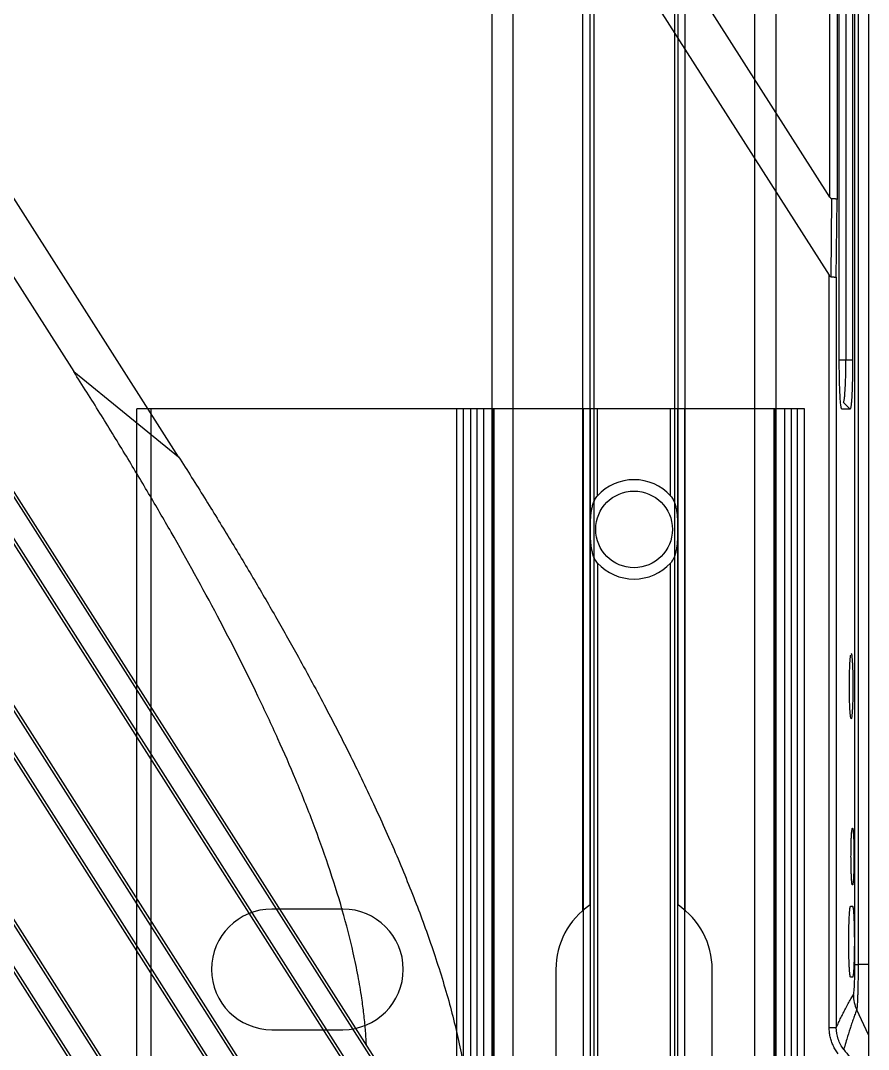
# Model space of a CAD drawing. Header units: millimetres. Extents: x 620 to 19791, y 2539 to 6969.
# Drawn here: x 17717.3 to 17777, y 3842.2 to 3914.7 of the extents above; entities that cross this region are included whole.
import ezdxf

# ---------------------------------------------------------------- set-up
doc = ezdxf.new("R2010")
doc.units = ezdxf.units.MM
doc.layers.add('02___PRT_ALL_AXES', color=7, linetype='Continuous')

# ---------------------------------------------------------------- blocks, each defined once
blk = doc.blocks.new('ryfhgjmb')
at = {"color": 30, "linetype": 'Continuous', "true_color": 0xf26722}
for p, q in [((6005.128, 3342.431), (7001.628, 3342.431)), ((6005.128, 3340.931), (7001.628, 3340.931)), ((6053.928, 3337.931), (6043.928, 3337.931)), ((6058.086, 3336.031), (6969.27, 3336.031)), ((6058.471, 3335.531), (6968.885, 3335.531)), ((6058.471, 3329.331), (6968.885, 3329.331)), ((6058.086, 3328.831), (6969.27, 3328.831)), ((6043.928, 3326.931), (6053.928, 3326.931)), ((6005.128, 3323.931), (7001.628, 3323.931)), ((6005.128, 3322.431), (7001.628, 3322.431))]:
    blk.add_line(p, q, dxfattribs=at)
for start, end in [(34.30765, 90), (270, 325.69235)]:
    blk.add_arc((6053.928, 3332.431), 5.5, start, end, dxfattribs=at)
at = {"layer": '02___PRT_ALL_AXES', "color": 30, "linetype": 'Continuous', "true_color": 0xf26722}
for p, q in [((6968.718, 3335.271), (6027.638, 3335.271)), ((6968.718, 3329.592), (6027.638, 3329.592))]:
    blk.add_line(p, q, dxfattribs=at)
blk = doc.blocks.new('ERTFHGJ')
at = {"color": 40, "linetype": 'Continuous', "true_color": 0xf8d731}
for p, q in [((8878.457, 3617.77), (8878.457, 3696.77)), ((8925.457, 3696.77), (8878.457, 3696.77)), ((8879.457, 3617.77), (8879.457, 3696.77)), ((8900.957, 3696.77), (8900.957, 3617.77)), ((8901.457, 3617.77), (8901.457, 3696.77)), ((8901.957, 3617.77), (8901.957, 3696.77)), ((8902.402, 3617.77), (8902.402, 3696.77)), ((8902.874, 3617.77), (8902.874, 3696.77)), ((8903.457, 3617.77), (8903.457, 3696.77)), ((8903.537, 3696.77), (8903.537, 3617.77)), ((8903.598, 3617.77), (8903.598, 3696.77)), ((8909.882, 3696.77), (8909.882, 3617.77)), ((8910.382, 3617.77), (8910.382, 3696.77)), ((8910.882, 3690.641), (8910.882, 3696.77)), ((8916.032, 3690.641), (8916.032, 3696.77)), ((8916.532, 3617.77), (8916.532, 3696.77)), ((8917.032, 3617.77), (8917.032, 3696.77)), ((8923.315, 3617.77), (8923.315, 3696.77)), ((8923.377, 3696.77), (8923.377, 3617.77)), ((8923.457, 3617.77), (8923.457, 3696.77)), ((8924.039, 3696.77), (8924.039, 3617.77)), ((8924.511, 3696.77), (8924.511, 3617.77)), ((8924.957, 3617.77), (8924.957, 3696.77)), ((8925.457, 3617.77), (8925.457, 3696.77)), ((8910.882, 3685.9), (8910.882, 3628.641)), ((8916.032, 3628.641), (8916.032, 3685.9)), ((8892.957, 3661.52), (8887.957, 3661.52)), ((8887.957, 3653.02), (8892.957, 3653.02)), ((8910.882, 3617.77), (8910.882, 3623.9)), ((8916.032, 3617.77), (8916.032, 3623.9)), ((8925.457, 3617.77), (8878.457, 3617.77))]:
    blk.add_line(p, q, dxfattribs=at)
for centre in [(8913.457, 3688.27), (8913.457, 3626.27)]:
    blk.add_circle(centre, 2.7, dxfattribs=at)
for centre, radius, start, end in [((8913.457, 3688.27), 3.5, 42.63239, 137.36761), ((8913.457, 3688.27), 3.5, 222.63239, 317.36761), ((8887.957, 3657.27), 4.25, 90, 270), ((8892.957, 3657.27), 4.25, 270, 90), ((8913.457, 3626.27), 3.5, 42.63239, 137.36761), ((8913.457, 3626.27), 3.5, 222.63239, 317.36761)]:
    blk.add_arc(centre, radius, start, end, dxfattribs=at)
for points, knots in [([(8910.387, 3688.27), (8910.387, 3688.375), (8910.388, 3688.583), (8910.395, 3688.895), (8910.413, 3689.203), (8910.446, 3689.508), (8910.5, 3689.808), (8910.568, 3690.054), (8910.639, 3690.245), (8910.704, 3690.385), (8910.783, 3690.519), (8910.846, 3690.602), (8910.882, 3690.641)], [0, 0, 0, 0, 0.127092, 0.253318, 0.378322, 0.502266, 0.625619, 0.749056, 0.811111, 0.873552, 0.936512, 1, 1, 1, 1]), ([(8916.032, 3690.641), (8916.067, 3690.602), (8916.131, 3690.519), (8916.209, 3690.385), (8916.274, 3690.245), (8916.346, 3690.054), (8916.413, 3689.808), (8916.467, 3689.508), (8916.5, 3689.203), (8916.518, 3688.895), (8916.526, 3688.583), (8916.527, 3688.375), (8916.527, 3688.27)], [0, 0, 0, 0, 0.063487, 0.126447, 0.188887, 0.250942, 0.37438, 0.497732, 0.621676, 0.746681, 0.872907, 1, 1, 1, 1]), ([(8910.882, 3685.9), (8910.846, 3685.938), (8910.783, 3686.021), (8910.704, 3686.156), (8910.639, 3686.296), (8910.567, 3686.487), (8910.5, 3686.733), (8910.446, 3687.033), (8910.413, 3687.338), (8910.395, 3687.646), (8910.388, 3687.957), (8910.387, 3688.166), (8910.387, 3688.27)], [0, 0, 0, 0, 0.063495, 0.126469, 0.188905, 0.250963, 0.374396, 0.497744, 0.621683, 0.746682, 0.87291, 1, 1, 1, 1]), ([(8916.527, 3688.27), (8916.527, 3688.166), (8916.526, 3687.957), (8916.518, 3687.646), (8916.5, 3687.338), (8916.467, 3687.033), (8916.413, 3686.733), (8916.346, 3686.487), (8916.274, 3686.296), (8916.209, 3686.156), (8916.131, 3686.021), (8916.067, 3685.938), (8916.032, 3685.9)], [0, 0, 0, 0, 0.127092, 0.253319, 0.378323, 0.502267, 0.62562, 0.749057, 0.811112, 0.873553, 0.936512, 1, 1, 1, 1]), ([(8910.387, 3626.27), (8910.387, 3626.375), (8910.388, 3626.583), (8910.395, 3626.895), (8910.413, 3627.203), (8910.446, 3627.508), (8910.5, 3627.808), (8910.568, 3628.054), (8910.639, 3628.245), (8910.704, 3628.385), (8910.783, 3628.519), (8910.846, 3628.602), (8910.882, 3628.641)], [0, 0, 0, 0, 0.127092, 0.253318, 0.378322, 0.502266, 0.625619, 0.749056, 0.811111, 0.873552, 0.936512, 1, 1, 1, 1]), ([(8916.032, 3628.641), (8916.067, 3628.602), (8916.131, 3628.519), (8916.209, 3628.385), (8916.274, 3628.245), (8916.346, 3628.054), (8916.413, 3627.808), (8916.467, 3627.508), (8916.5, 3627.203), (8916.518, 3626.895), (8916.526, 3626.583), (8916.527, 3626.375), (8916.527, 3626.27)], [0, 0, 0, 0, 0.063487, 0.126447, 0.188887, 0.250942, 0.37438, 0.497732, 0.621676, 0.746681, 0.872907, 1, 1, 1, 1]), ([(8910.882, 3623.9), (8910.846, 3623.938), (8910.783, 3624.021), (8910.704, 3624.156), (8910.639, 3624.296), (8910.567, 3624.487), (8910.5, 3624.733), (8910.446, 3625.033), (8910.413, 3625.338), (8910.395, 3625.646), (8910.388, 3625.957), (8910.387, 3626.166), (8910.387, 3626.27)], [0, 0, 0, 0, 0.063495, 0.126469, 0.188905, 0.250963, 0.374396, 0.497744, 0.621683, 0.746682, 0.87291, 1, 1, 1, 1]), ([(8916.527, 3626.27), (8916.527, 3626.166), (8916.526, 3625.957), (8916.518, 3625.646), (8916.5, 3625.338), (8916.467, 3625.033), (8916.413, 3624.733), (8916.346, 3624.487), (8916.274, 3624.296), (8916.209, 3624.156), (8916.131, 3624.021), (8916.067, 3623.938), (8916.032, 3623.9)], [0, 0, 0, 0, 0.127092, 0.253319, 0.378323, 0.502267, 0.62562, 0.749057, 0.811112, 0.873553, 0.936512, 1, 1, 1, 1])]:
    blk.add_open_spline(points, degree=3, knots=knots, dxfattribs=at)
blk = doc.blocks.new('rsfv')
at = {"rotation": 90}
blk.add_blockref('ryfhgjmb', (14583.058, -2205.714), dxfattribs=at)
blk.add_blockref('ERTFHGJ', (2337.17, 190.944))
blk = doc.blocks.new('tgd')
at = {"color": 7, "linetype": 'Continuous', "lineweight": 25}
for p, q in [((18441.528, 4763.247), (18441.528, 5002.465)), ((18441.753, 5002.465), (18441.753, 4763.247)), ((18442.478, 5002.465), (18442.478, 4763.246)), ((18439.769, 4817.306), (18348.427, 4960.685)), ((18295.187, 4948.405), (18386.529, 4805.026)), ((18410.785, 4751.505), (18295.687, 4932.172)), ((18409.374, 4754.091), (18295.856, 4932.279)), ((18295.519, 4929.087), (18409.075, 4750.839)), ((18295.687, 4929.194), (18410.44, 4749.068)), ((18406.852, 4742.603), (18295.687, 4917.096)), ((18406.071, 4744.202), (18295.856, 4917.204)), ((18295.519, 4914.011), (18404.61, 4742.772)), ((18295.687, 4914.119), (18405.245, 4742.147)), ((18399.852, 4738.515), (18295.687, 4902.021)), ((18399.178, 4739.946), (18295.856, 4902.129)), ((18295.519, 4898.936), (18397.141, 4739.421)), ((18295.687, 4899.043), (18398.196, 4738.136)), ((18393.909, 4799.026), (18349.423, 4868.856)), ((18403.371, 4868.856), (18439.717, 4811.805)), ((18440.427, 4805.856), (18440.427, 4839.887)), ((18440.894, 4839.856), (18440.894, 4805.856)), ((18441.368, 4839.886), (18441.368, 4805.856)), ((18439.769, 4817.306), (18439.769, 4832.391)), ((18440.268, 4832.284), (18440.268, 4817.148)), ((18439.85, 4811.697), (18439.902, 4817.198)), ((18440.216, 4811.654), (18440.268, 4817.148)), ((18439.717, 4758.807), (18439.717, 4811.805)), ((18440.216, 4811.654), (18440.216, 4758.807)), ((18440.894, 4805.856), (18441.368, 4805.856)), ((18386.529, 4805.026), (18393.909, 4799.026)), ((18441.186, 4802.381), (18440.609, 4802.381)), ((18441.185, 4802.381), (18440.712, 4802.856)), ((18441.226, 4767.356), (18441.357, 4767.356)), ((18442.478, 4763.246), (18441.753, 4763.247)), ((18441.357, 4762.356), (18441.226, 4762.356)), ((18442.478, 4758.295), (18441.655, 4760.065)), ((18439.717, 4758.807), (18440.216, 4758.807))]:
    blk.add_line(p, q, dxfattribs=at)
at = {"color": 8, "linetype": 'Continuous', "lineweight": 25}
blk.add_line((18440.427, 4805.856), (18440.894, 4805.856), dxfattribs=at)
at = {"color": 7, "linetype": 'Continuous', "lineweight": 25}
for points, knots in [([(18439.769, 4817.306), (18439.779, 4817.291), (18439.796, 4817.265), (18439.825, 4817.23), (18439.86, 4817.204), (18439.888, 4817.2), (18439.902, 4817.198)], [0, 0, 0, 0, 0.3004507, 0.516255, 0.7655281, 1, 1, 1, 1]), ([(18440.268, 4817.148), (18440.267, 4817.15), (18440.262, 4817.155), (18440.242, 4817.166), (18440.208, 4817.176), (18440.161, 4817.183), (18440.091, 4817.189), (18440.001, 4817.194), (18439.935, 4817.197), (18439.902, 4817.198)], [0, 0, 0, 0, 0.094895, 0.244998, 0.359306, 0.484216, 0.663833, 0.835745, 1, 1, 1, 1]), ([(18439.85, 4811.697), (18439.841, 4811.698), (18439.822, 4811.699), (18439.796, 4811.712), (18439.77, 4811.732), (18439.744, 4811.764), (18439.727, 4811.79), (18439.717, 4811.805)], [0, 0, 0, 0, 0.156694, 0.314893, 0.484569, 0.699997, 1, 1, 1, 1]), ([(18439.85, 4811.697), (18439.871, 4811.696), (18439.916, 4811.695), (18439.982, 4811.691), (18440.048, 4811.687), (18440.11, 4811.681), (18440.163, 4811.673), (18440.203, 4811.664), (18440.212, 4811.657), (18440.216, 4811.654)], [0, 0, 0, 0, 0.106386, 0.22492, 0.355612, 0.498466, 0.653483, 0.820662, 1, 1, 1, 1]), ([(18440.609, 4802.381), (18440.606, 4802.382), (18440.599, 4802.385), (18440.589, 4802.401), (18440.579, 4802.428), (18440.57, 4802.465), (18440.56, 4802.512), (18440.55, 4802.571), (18440.532, 4802.698), (18440.508, 4802.943), (18440.48, 4803.382), (18440.457, 4803.918), (18440.443, 4804.43), (18440.435, 4804.861), (18440.43, 4805.187), (18440.428, 4805.52), (18440.427, 4805.744), (18440.427, 4805.856)], [0, 0, 0, 0, 0.035356, 0.070494, 0.105521, 0.140549, 0.175687, 0.211043, 0.246724, 0.374233, 0.5, 0.625684, 0.753275, 0.815428, 0.876877, 0.938205, 1, 1, 1, 1]), ([(18440.712, 4802.856), (18440.716, 4802.857), (18440.723, 4802.859), (18440.733, 4802.874), (18440.744, 4802.899), (18440.76, 4802.949), (18440.776, 4803.027), (18440.794, 4803.148), (18440.808, 4803.281), (18440.822, 4803.454), (18440.838, 4803.657), (18440.855, 4803.947), (18440.869, 4804.346), (18440.884, 4804.763), (18440.892, 4805.111), (18440.895, 4805.362), (18440.895, 4805.612), (18440.894, 4805.774), (18440.894, 4805.856)], [0, 0, 0, 0, 0.0359991, 0.0724551, 0.1093783, 0.1467732, 0.2302514, 0.2807536, 0.3452922, 0.4097187, 0.4771828, 0.5484524, 0.6649754, 0.7850949, 0.8401732, 0.8965861, 0.9483134, 1, 1, 1, 1]), ([(18441.368, 4805.856), (18441.368, 4805.791), (18441.368, 4805.663), (18441.367, 4805.472), (18441.365, 4805.282), (18441.363, 4805.094), (18441.361, 4804.909), (18441.358, 4804.725), (18441.351, 4804.387), (18441.338, 4803.919), (18441.315, 4803.382), (18441.287, 4802.943), (18441.26, 4802.676), (18441.238, 4802.523), (18441.221, 4802.442), (18441.203, 4802.391), (18441.191, 4802.385), (18441.186, 4802.381)], [0, 0, 0, 0, 0.0353889, 0.0705506, 0.1055936, 0.1406279, 0.1757633, 0.2111087, 0.246771, 0.3742181, 0.5000114, 0.6256687, 0.7532509, 0.8154285, 0.8768889, 0.9382166, 1, 1, 1, 1]), ([(18407.133, 4757.609), (18407.124, 4757.787), (18407.105, 4758.143), (18407.065, 4758.681), (18407.016, 4759.223), (18406.957, 4759.771), (18406.889, 4760.323), (18406.764, 4761.213), (18406.552, 4762.463), (18406.121, 4764.532), (18405.446, 4767.147), (18404.49, 4770.195), (18403.387, 4773.26), (18402.2, 4776.224), (18400.896, 4779.207), (18399.09, 4783.065), (18396.613, 4787.942), (18393.996, 4792.677), (18391.789, 4796.475), (18390.117, 4799.269), (18388.361, 4802.132), (18387.146, 4804.052), (18386.529, 4805.026)], [0, 0, 0, 0, 0.0102139, 0.0205385, 0.0309767, 0.0415315, 0.0522058, 0.0630022, 0.0931878, 0.1250778, 0.1845574, 0.2483961, 0.3086946, 0.3718269, 0.4319265, 0.4959106, 0.6167331, 0.7464147, 0.8069043, 0.8693256, 0.933688, 1, 1, 1, 1]), ([(18393.909, 4799.026), (18394.217, 4798.54), (18394.83, 4797.575), (18395.733, 4796.131), (18396.617, 4794.702), (18397.479, 4793.289), (18398.322, 4791.89), (18399.143, 4790.507), (18399.944, 4789.139), (18400.725, 4787.785), (18401.486, 4786.447), (18402.643, 4784.378), (18404.138, 4781.621), (18405.946, 4778.109), (18407.623, 4774.638), (18409.208, 4771.101), (18410.635, 4767.611), (18411.926, 4764.053), (18413.002, 4760.554), (18413.744, 4757.484), (18414.194, 4754.974), (18414.449, 4752.914), (18414.566, 4750.885), (18414.53, 4748.981), (18414.362, 4747.277), (18414.134, 4746.023), (18413.9, 4745.089), (18413.707, 4744.444), (18413.488, 4743.815), (18413.244, 4743.201), (18413.059, 4742.804), (18412.967, 4742.606)], [0, 0, 0, 0, 0.028127, 0.055867, 0.083223, 0.110194, 0.136782, 0.162987, 0.188811, 0.214255, 0.239319, 0.264005, 0.33008, 0.392582, 0.456982, 0.518406, 0.581947, 0.641185, 0.703244, 0.760717, 0.79542, 0.827786, 0.862084, 0.894623, 0.920706, 0.945691, 0.956791, 0.967751, 0.97859, 0.989333, 1, 1, 1, 1]), ([(18441.265, 4780.556), (18441.249, 4780.591), (18441.217, 4780.66), (18441.177, 4781.189), (18441.151, 4781.946), (18441.141, 4782.845), (18441.15, 4783.751), (18441.177, 4784.506), (18441.21, 4784.977), (18441.233, 4785.041), (18441.24, 4785.062)], [0, 0, 0, 0, 0.134319, 0.267816, 0.400285, 0.534044, 0.667719, 0.800888, 0.935788, 1, 1, 1, 1]), ([(18441.265, 4785.155), (18441.267, 4785.154), (18441.273, 4785.152), (18441.281, 4785.137), (18441.289, 4785.113), (18441.296, 4785.079), (18441.304, 4785.035), (18441.316, 4784.945), (18441.332, 4784.779), (18441.351, 4784.494), (18441.366, 4784.147), (18441.377, 4783.749), (18441.384, 4783.316), (18441.386, 4782.865), (18441.384, 4782.414), (18441.377, 4781.98), (18441.366, 4781.579), (18441.351, 4781.228), (18441.333, 4780.938), (18441.314, 4780.745), (18441.296, 4780.629), (18441.281, 4780.567), (18441.27, 4780.56), (18441.265, 4780.556)], [0, 0, 0, 0, 0.021245, 0.042243, 0.063084, 0.083861, 0.104667, 0.125596, 0.188211, 0.250208, 0.311749, 0.373875, 0.436451, 0.498749, 0.560974, 0.623545, 0.685901, 0.747871, 0.810407, 0.873806, 0.915692, 0.957504, 1, 1, 1, 1]), ([(18441.357, 4768.856), (18441.355, 4768.857), (18441.35, 4768.858), (18441.343, 4768.871), (18441.337, 4768.893), (18441.33, 4768.922), (18441.323, 4768.961), (18441.313, 4769.039), (18441.299, 4769.183), (18441.283, 4769.431), (18441.27, 4769.733), (18441.26, 4770.079), (18441.254, 4770.455), (18441.252, 4770.847), (18441.254, 4771.24), (18441.26, 4771.617), (18441.269, 4771.967), (18441.282, 4772.272), (18441.298, 4772.524), (18441.315, 4772.692), (18441.33, 4772.792), (18441.343, 4772.846), (18441.353, 4772.852), (18441.357, 4772.856)], [0, 0, 0, 0, 0.021346, 0.04241, 0.063283, 0.084056, 0.104826, 0.125687, 0.188, 0.250088, 0.311855, 0.37391, 0.43641, 0.498756, 0.56095, 0.623521, 0.685882, 0.747997, 0.810632, 0.873704, 0.915461, 0.957304, 1, 1, 1, 1]), ([(18441.357, 4772.856), (18441.36, 4772.855), (18441.364, 4772.853), (18441.371, 4772.84), (18441.378, 4772.819), (18441.385, 4772.789), (18441.391, 4772.751), (18441.402, 4772.673), (18441.416, 4772.528), (18441.432, 4772.28), (18441.445, 4771.979), (18441.455, 4771.632), (18441.461, 4771.256), (18441.463, 4770.864), (18441.461, 4770.472), (18441.455, 4770.094), (18441.445, 4769.745), (18441.432, 4769.44), (18441.416, 4769.188), (18441.4, 4769.02), (18441.385, 4768.919), (18441.371, 4768.865), (18441.362, 4768.859), (18441.357, 4768.856)], [0, 0, 0, 0, 0.0213462, 0.0424102, 0.0632826, 0.0840565, 0.1048263, 0.1256867, 0.1880002, 0.2500884, 0.3118546, 0.3739104, 0.4364096, 0.498756, 0.56095, 0.6235213, 0.6858817, 0.7479967, 0.8106315, 0.8737037, 0.9154607, 0.9573041, 1, 1, 1, 1]), ([(18441.226, 4762.356), (18441.223, 4762.357), (18441.218, 4762.359), (18441.209, 4762.375), (18441.201, 4762.402), (18441.192, 4762.439), (18441.184, 4762.487), (18441.171, 4762.584), (18441.153, 4762.764), (18441.133, 4763.075), (18441.117, 4763.452), (18441.105, 4763.885), (18441.097, 4764.355), (18441.095, 4764.845), (18441.097, 4765.336), (18441.104, 4765.808), (18441.116, 4766.244), (18441.133, 4766.626), (18441.153, 4766.941), (18441.172, 4767.137), (18441.188, 4767.251), (18441.2, 4767.311), (18441.213, 4767.349), (18441.222, 4767.353), (18441.226, 4767.356)], [0, 0, 0, 0, 0.021266, 0.042279, 0.063129, 0.083909, 0.104712, 0.125632, 0.188258, 0.250226, 0.311751, 0.373866, 0.436434, 0.498716, 0.56093, 0.623487, 0.685841, 0.747786, 0.810291, 0.873704, 0.905168, 0.936491, 0.967996, 1, 1, 1, 1]), ([(18441.357, 4767.356), (18441.36, 4767.355), (18441.366, 4767.353), (18441.375, 4767.336), (18441.383, 4767.31), (18441.391, 4767.272), (18441.4, 4767.224), (18441.413, 4767.127), (18441.431, 4766.947), (18441.451, 4766.636), (18441.467, 4766.259), (18441.479, 4765.826), (18441.487, 4765.356), (18441.489, 4764.866), (18441.487, 4764.375), (18441.479, 4763.904), (18441.467, 4763.467), (18441.451, 4763.086), (18441.431, 4762.77), (18441.412, 4762.574), (18441.396, 4762.46), (18441.383, 4762.4), (18441.37, 4762.363), (18441.362, 4762.358), (18441.357, 4762.356)], [0, 0, 0, 0, 0.021266, 0.04228, 0.063133, 0.083918, 0.104727, 0.125654, 0.188289, 0.250252, 0.311778, 0.373897, 0.436467, 0.49875, 0.560967, 0.623526, 0.685879, 0.747829, 0.81035, 0.87375, 0.905196, 0.936506, 0.968002, 1, 1, 1, 1]), ([(18441.423, 4761.105), (18441.425, 4761.109), (18441.43, 4761.116), (18441.437, 4761.138), (18441.444, 4761.168), (18441.45, 4761.205), (18441.457, 4761.251), (18441.468, 4761.34), (18441.482, 4761.499), (18441.498, 4761.767), (18441.511, 4762.087), (18441.52, 4762.41), (18441.525, 4762.709), (18441.528, 4762.976), (18441.528, 4763.156), (18441.528, 4763.247)], [0, 0, 0, 0, 0.0416119, 0.08292, 0.1240818, 0.1652564, 0.2066027, 0.2482777, 0.3730485, 0.4978515, 0.6231824, 0.7485419, 0.8325348, 0.9158986, 1, 1, 1, 1]), ([(18441.753, 4763.247), (18441.753, 4763.195), (18441.753, 4763.09), (18441.752, 4762.934), (18441.752, 4762.779), (18441.75, 4762.607), (18441.748, 4762.37), (18441.746, 4762.101), (18441.743, 4761.823), (18441.735, 4761.497), (18441.726, 4761.229), (18441.718, 4760.942), (18441.712, 4760.748), (18441.703, 4760.552), (18441.694, 4760.418), (18441.686, 4760.303), (18441.677, 4760.205), (18441.666, 4760.116), (18441.659, 4760.083), (18441.655, 4760.065)], [0, 0, 0, 0, 0.033447, 0.06694, 0.10045, 0.133952, 0.178484, 0.256865, 0.314724, 0.372797, 0.496328, 0.529331, 0.623045, 0.681398, 0.745872, 0.794433, 0.852976, 0.921558, 1, 1, 1, 1]), ([(18442.478, 4763.246), (18442.478, 4763.174), (18442.478, 4763.029), (18442.478, 4762.813), (18442.478, 4762.599), (18442.478, 4762.386), (18442.478, 4762.174), (18442.478, 4761.965), (18442.478, 4761.756), (18442.478, 4761.328), (18442.478, 4760.7), (18442.478, 4759.948), (18442.478, 4759.305), (18442.478, 4758.889), (18442.478, 4758.633), (18442.478, 4758.483), (18442.478, 4758.366), (18442.478, 4758.319), (18442.478, 4758.295)], [0, 0, 0, 0, 0.030431, 0.060693, 0.090843, 0.120939, 0.151037, 0.181194, 0.211469, 0.241916, 0.370934, 0.500028, 0.629046, 0.758139, 0.818819, 0.879051, 0.939292, 1, 1, 1, 1]), ([(18440.216, 4758.807), (18440.271, 4758.925), (18440.379, 4759.16), (18440.541, 4759.496), (18440.699, 4759.817), (18440.872, 4760.153), (18441.055, 4760.492), (18441.244, 4760.823), (18441.365, 4761.013), (18441.423, 4761.105)], [0, 0, 0, 0, 0.136003, 0.269855, 0.401557, 0.531111, 0.699451, 0.855745, 1, 1, 1, 1]), ([(18441.655, 4760.065), (18441.644, 4760.04), (18441.624, 4759.991), (18441.585, 4759.888), (18441.517, 4759.701), (18441.417, 4759.422), (18441.301, 4759.081), (18441.142, 4758.604), (18440.977, 4758.082), (18440.833, 4757.589), (18440.762, 4757.344), (18440.739, 4757.266)], [0, 0, 0, 0, 0.031231, 0.062467, 0.124948, 0.249927, 0.38178, 0.499933, 0.762201, 0.923745, 1, 1, 1, 1]), ([(18440.343, 4756.959), (18440.309, 4757.004), (18440.243, 4757.095), (18440.154, 4757.236), (18440.072, 4757.381), (18439.998, 4757.53), (18439.932, 4757.683), (18439.856, 4757.891), (18439.782, 4758.155), (18439.727, 4758.479), (18439.72, 4758.697), (18439.717, 4758.807)], [0, 0, 0, 0, 0.084861, 0.169101, 0.25296, 0.336679, 0.420502, 0.504669, 0.670214, 0.834663, 1, 1, 1, 1]), ([(18440.739, 4757.266), (18440.57, 4757.484), (18440.438, 4757.731), (18440.261, 4758.254), (18440.216, 4758.53), (18440.216, 4758.807)], [0, 0, 0, 0, 0.5, 0.5, 1, 1, 1, 1]), ([(18442.478, 4758.295), (18442.478, 4758.17), (18442.478, 4757.893), (18442.478, 4757.347), (18442.478, 4756.657), (18442.478, 4755.956), (18442.478, 4755.413), (18442.478, 4755.145), (18442.478, 4755.029)], [0, 0, 0, 0, 0.113992, 0.252662, 0.503552, 0.752664, 0.893657, 1, 1, 1, 1]), ([(18440.739, 4757.266), (18441.021, 4756.903), (18441.599, 4756.156), (18442.18, 4755.412), (18442.478, 4755.029)], [0, 0, 0, 0, 0.486421, 1, 1, 1, 1])]:
    blk.add_open_spline(points, degree=3, knots=knots, dxfattribs=at)
for points in [[(18441.528, 4763.247), (18441.545, 4763.247), (18441.622, 4763.247), (18441.753, 4763.247)], [(18441.423, 4761.105), (18441.424, 4760.746), (18441.507, 4760.383), (18441.655, 4760.065)]]:
    blk.add_open_spline(points, degree=3, dxfattribs=at)
blk = doc.blocks.new('*U206')
blk.add_blockref('tgd', (-18292.478, -4886.103))
blk = doc.blocks.new('*U207')
at = {"color": 0, "linetype": 'ByBlock', "lineweight": -2, "transparency": 16777216}
blk.add_blockref('*U206', (0, 0), dxfattribs=at)

msp = doc.modelspace()

# ---------------------------------------------------------------- block references
for name, p in [('*U207', (17626.96016, 3971.06063)), ('rsfv', (6509.83352, -0.35097))]:
    msp.add_blockref(name, p)

doc.saveas('drawing.dxf')
